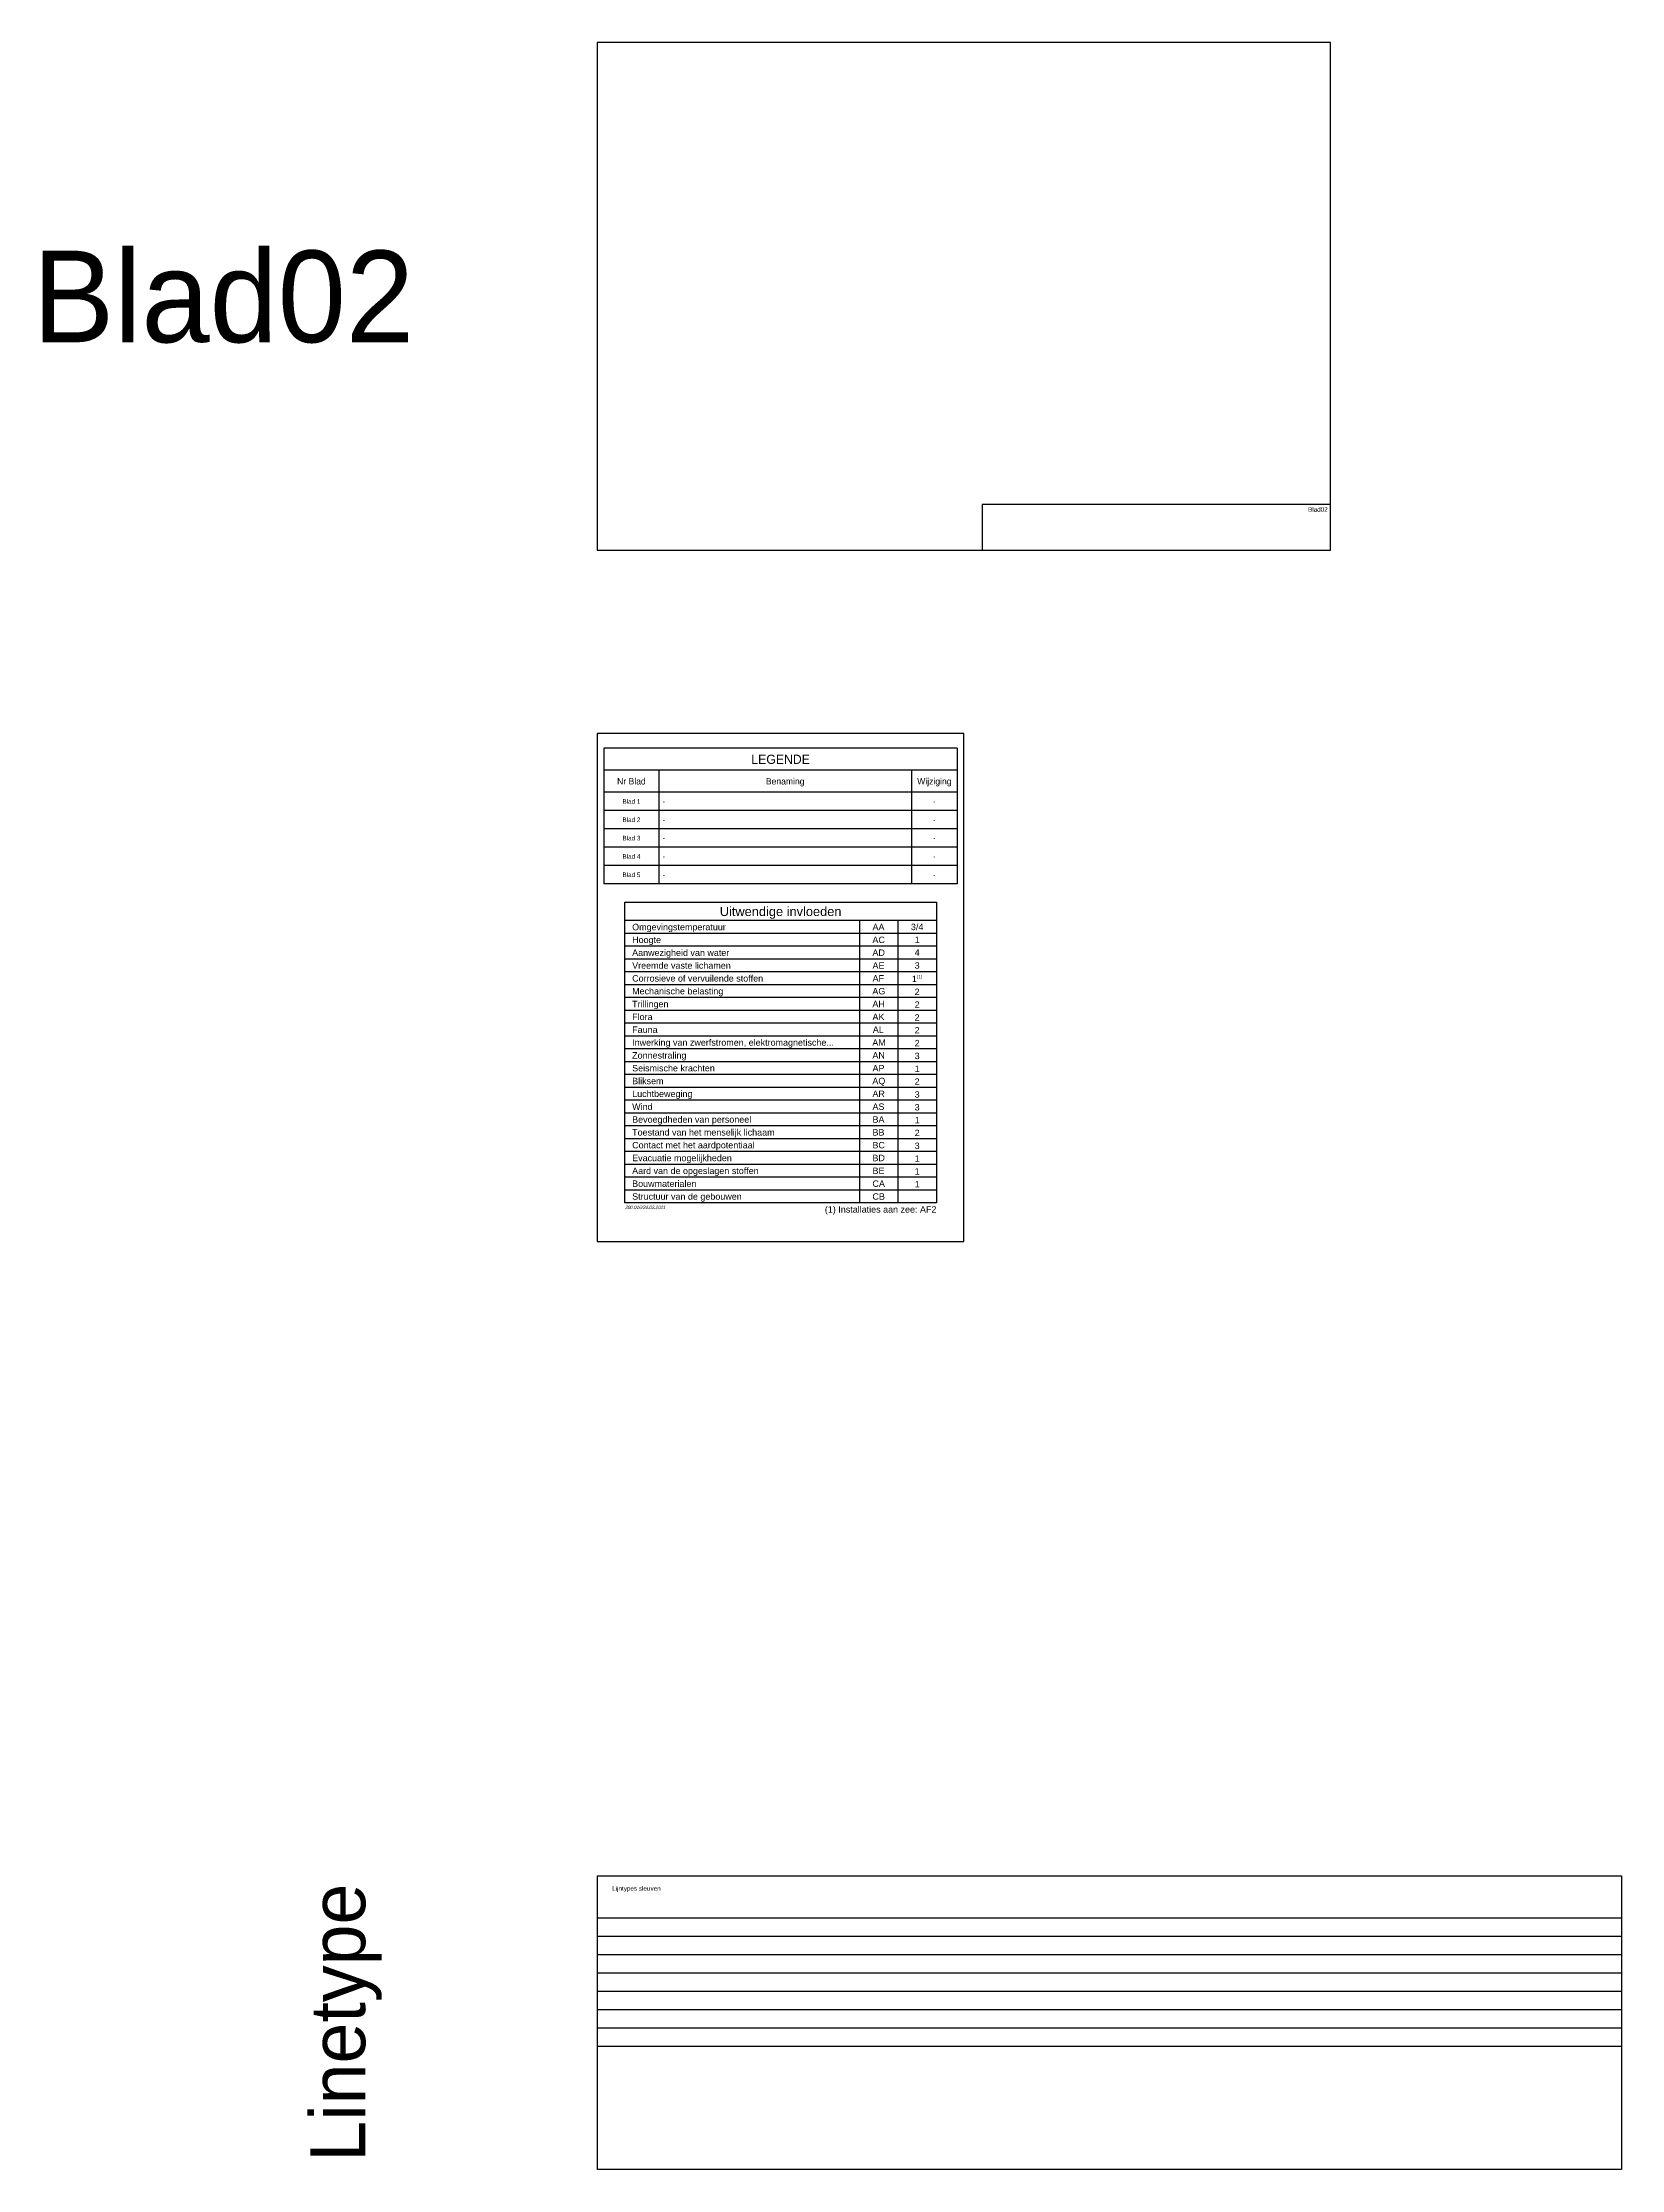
# Model space of a CAD drawing. Header units: millimetres. Extents: x -7152 to 5843, y -5056 to 10205.
# Drawn here: x -303 to 559, y -2464 to -1303 of the extents above; entities that cross this region are included whole.
import ezdxf
from ezdxf.enums import TextEntityAlignment as Align
from ezdxf.lldxf.tags import DXFTag

# ---------------------------------------------------------------- set-up
doc = ezdxf.new("R2010")
doc.units = ezdxf.units.MM
doc.layers.add('18', color=1, linetype='Continuous')
doc.layers.add('FreezeNewViewport', color=7, linetype='Continuous')
doc.layers.add('TBM_VP', color=1, linetype='Continuous', plot=False)
doc.styles.add('ARIAL', font='arial.ttf')
doc.styles.add('isopi', font='isoplus.shx', dxfattribs={"oblique": 15})
doc.styles.get("Standard").update_dxf_attribs({"font": 'isoplus.shx'})
doc.styles.add('TBM', font='arial.ttf')
doc.styles.add('Titre0', font='swiss.ttf')
tags = doc.linetypes.add('SL160', pattern='A,19.499715,-0.500285,["160",Standard,S=2,R=0,X=0,Y=-1],-4.228294', length=24.228294).pattern_tags.tags
tags[6] = DXFTag(74, 10)
tags = doc.linetypes.add('SL300', pattern='A,19.499715,-0.500285,["300",Standard,S=2,R=0,X=0,Y=-1],-4.228294', length=24.228294).pattern_tags.tags
tags[6] = DXFTag(74, 10)
tags = doc.linetypes.add('SL_400', pattern='A,29.743605,-1.000569,["400",Standard,S=4,R=0,X=0,Y=-2],-9.443', length=40.187174).pattern_tags.tags
tags[6] = DXFTag(74, 10)
tags = doc.linetypes.add('SLEUF160-SHORT', pattern='A,1.5,-0.1,["160",Standard,S=0.5,R=0,X=0,Y=-0.25],-1.05', length=2.65).pattern_tags.tags
tags[6] = DXFTag(74, 10)
tags = doc.linetypes.add('SLEUF220', pattern='A,7.5,-0.1,["220",Standard,S=0.5,R=0,X=0,Y=-0.25],-1.1', length=8.7).pattern_tags.tags
tags[6] = DXFTag(74, 10)
tags = doc.linetypes.add('SLEUF220-SHORT', pattern='A,1.5,-0.1,["220",Standard,S=0.5,R=0,X=0,Y=-0.25],-1.1', length=2.7).pattern_tags.tags
tags[6] = DXFTag(74, 10)
tags = doc.linetypes.add('SLEUF300-SHORT', pattern='A,1.5,-0.1,["300",Standard,S=0.5,R=0,X=0,Y=-0.25],-1.1', length=2.7).pattern_tags.tags
tags[6] = DXFTag(74, 10)
tags = doc.linetypes.add('SLEUF400-SHORT', pattern='A,1.5,-0.1,["400",Standard,S=0.5,R=0,X=0,Y=-0.25],-1.1', length=2.7).pattern_tags.tags
tags[6] = DXFTag(74, 10)

# ---------------------------------------------------------------- blocks, each defined once
blk = doc.blocks.new('*U211')
at = {"color": 3}
blk.add_line((85, -10), (-85, -10), dxfattribs=at)
at = {"color": 2, "linetype": 'Continuous', "ltscale": 15}
for p, q in [((43, -10), (43, -164)), ((64, -10), (64, -164))]:
    blk.add_line(p, q, dxfattribs=at)
at = {"color": 2}
for p, q in [((85, -17), (-85, -17)), ((85, -24), (-85, -24)), ((85, -31), (-85, -31)), ((85, -38), (-85, -38)), ((85, -45), (-85, -45)), ((85, -52), (-85, -52)), ((85, -59), (-85, -59)), ((85, -66), (-85, -66)), ((85, -73), (-85, -73)), ((85, -80), (-85, -80)), ((85, -87), (-85, -87)), ((85, -94), (-85, -94)), ((85, -101), (-85, -101)), ((85, -108), (-85, -108)), ((85, -115), (-85, -115)), ((85, -122), (-85, -122)), ((85, -129), (-85, -129)), ((85, -136), (-85, -136)), ((85, -143), (-85, -143)), ((85, -150), (-85, -150)), ((85, -157), (-85, -157))]:
    blk.add_line(p, q, dxfattribs=at)
at = {"color": 4}
blk.add_lwpolyline([(-85, -164), (-85, 0), (85, 0), (85, -164)], close=True, dxfattribs=at)
at = {"color": 7, "style": 'ARIAL'}
for s, p in [('Omgevingstemperatuur', (-81, -13.5)), ('Hoogte', (-81, -20.5)), ('Aanwezigheid van water', (-81, -27.5)), ('Vreemde vaste lichamen', (-81, -34.5)), ('Corrosieve of vervuilende stoffen', (-81, -41.5)), ('Trillingen', (-81, -55.5)), ('Mechanische belasting', (-81, -48.5)), ('Flora', (-81, -62.5)), ('Fauna', (-81, -69.5)), ('Inwerking van zwerfstromen, elektromagnetische...', (-81, -76.5)), ('Zonnestraling', (-81, -83.5)), ('Seismische krachten', (-81, -90.5)), ('Bliksem', (-81, -97.5)), ('Luchtbeweging', (-81, -104.5)), ('Wind', (-81, -111.5)), ('Toestand van het menselijk lichaam', (-81, -125.5)), ('Bevoegdheden van personeel', (-81, -118.5)), ('Contact met het aardpotentiaal', (-81, -132.5)), ('Evacuatie mogelijkheden', (-81, -139.5)), ('Aard van de opgeslagen stoffen', (-81, -146.5)), ('Structuur van de gebouwen', (-81, -160.5)), ('Bouwmaterialen', (-81, -153.5))]:
    blk.add_text(s, height=3.5, dxfattribs=at).set_placement(p, align=Align.MIDDLE_LEFT)
at = {"color": 3, "style": 'Titre0'}
blk.add_text('Uitwendige invloeden', height=5, dxfattribs=at).set_placement((0, -5), align=Align.MIDDLE_CENTER)
at = {"color": 7, "style": 'ARIAL'}
for s, p in [('AC', (53.5, -20.5)), ('AA', (53.4, -13.5)), ('AD', (53.5, -27.5)), ('AE', (53.4, -34.5)), ('AF', (53.3, -41.5)), ('AG', (53.6, -48.5)), ('AH', (53.5, -55.5)), ('AK', (53.4, -62.5)), ('AL', (53.3, -69.5)), ('AM', (53.7, -76.5)), ('AN', (53.5, -83.5)), ('AP', (53.4, -90.5)), ('AQ', (53.6, -97.5)), ('AR', (53.5, -104.5)), ('AS', (53.4, -111.5)), ('BA', (53.4, -118.5)), ('BB', (53.4, -125.5)), ('BC', (53.5, -132.5)), ('BD', (53.5, -139.5)), ('BE', (53.4, -146.5)), ('CA', (53.5, -153.5)), ('CB', (53.5, -160.5))]:
    blk.add_text(s, height=3.5, dxfattribs=at).set_placement(p, align=Align.MIDDLE_CENTER)
blk.add_text('(1) Installaties aan zee: AF2', height=3.5, dxfattribs=at).set_placement((85, -165.8), align=Align.TOP_RIGHT)
at = {"linetype": 'Continuous', "ltscale": 15, "insert": (74.5, -11.7), "char_height": 3.5, "width": 2.567, "attachment_point": 2, "line_spacing_factor": 1.2, "style": 'ARIAL'}
blk.add_mtext('\\A1;3/4 1 4 3 1{\\H0.504x;\\S(1)^ ;\\H1.42857x; }2 2 2 2 2 3 1 2 3 3 1 2 3 1 1 1', dxfattribs=at)
at = {"layer": 'TBM_VP', "color": 1, "style": 'isopi', "oblique": 15}
blk.add_text('300.016/24.03.2021', height=1.8, dxfattribs=at).set_placement((-85, -167.3))
blk = doc.blocks.new('*U432')
at = {"color": 4}
for p, q in [((96.4, 0), (-96.4, 0)), ((96.4, -74), (-96.4, -74))]:
    blk.add_line(p, q, dxfattribs=at)
at = {"color": 4, "linetype": 'Continuous'}
for p, q in [((-96.4, 0), (-96.4, -24)), ((96.4, 0), (96.4, -24)), ((-96.4, -24), (-96.4, -34)), ((-96.4, -34), (-96.4, -44)), ((96.4, -24), (96.4, -34)), ((96.4, -34), (96.4, -44)), ((-96.4, -44), (-96.4, -54)), ((96.4, -44), (96.4, -54)), ((-96.4, -54), (-96.4, -64)), ((96.4, -54), (96.4, -64)), ((-96.4, -64), (-96.4, -74)), ((96.4, -64), (96.4, -74))]:
    blk.add_line(p, q, dxfattribs=at)
at = {"color": 3}
for p, q in [((96.4, -12), (-96.4, -12)), ((96.4, -24), (-96.4, -24))]:
    blk.add_line(p, q, dxfattribs=at)
at = {"color": 2, "linetype": 'Continuous'}
for p, q in [((-66.4, -12), (-66.4, -24)), ((71.4, -12), (71.4, -24)), ((-66.4, -24), (-66.4, -34)), ((-66.4, -34), (-66.4, -44)), ((71.4, -24), (71.4, -34)), ((71.4, -34), (71.4, -44)), ((-66.4, -44), (-66.4, -54)), ((71.4, -44), (71.4, -54)), ((-66.4, -54), (-66.4, -64)), ((71.4, -54), (71.4, -64)), ((-66.4, -64), (-66.4, -74)), ((71.4, -64), (71.4, -74))]:
    blk.add_line(p, q, dxfattribs=at)
at = {"color": 2}
for p, q in [((96.4, -34), (-96.4, -34)), ((96.4, -34), (-96.4, -34)), ((96.4, -44), (-96.4, -44)), ((96.4, -44), (-96.4, -44)), ((96.4, -54), (-96.4, -54)), ((96.4, -54), (-96.4, -54)), ((96.4, -64), (-96.4, -64))]:
    blk.add_line(p, q, dxfattribs=at)
at = {"layer": 'TBM_VP', "linetype": 'Continuous'}
blk.add_lwpolyline([(-100, -269), (100, -269), (100, 8), (-100, 8)], close=True, dxfattribs=at)
at = {"color": 3}
blk.add_text('LEGENDE', height=5, dxfattribs=at).set_placement((0, -6), align=Align.MIDDLE_CENTER)
at = {"color": 2}
for s, p in [('Nr Blad', (-81.4, -18)), ('Benaming', (2.5, -18)), ('Wijziging', (83.9, -18))]:
    blk.add_text(s, height=3.5, dxfattribs=at).set_placement(p, align=Align.MIDDLE_CENTER)
at = {"color": 7}
for s, p in [('Blad 1', (-81.4, -29)), ('Blad 2', (-81.4, -39)), ('Blad 3', (-81.4, -49)), ('Blad 4', (-81.4, -59)), ('Blad 5', (-81.4, -69))]:
    blk.add_text(s, height=2.5, dxfattribs=at).set_placement(p, align=Align.MIDDLE_CENTER)
for tag, p in [('01-B', (-64.3, -29)), ('02-B', (-64.3, -39)), ('03-B', (-64.3, -49)), ('04-B', (-64.3, -59)), ('05-B', (-64.3, -69))]:
    blk.add_attdef(tag, text='', height=2.5, dxfattribs=at).set_placement(p, align=Align.MIDDLE_LEFT)
for tag, p in [('01-W', (83.9, -29)), ('02-W', (83.9, -39)), ('03-W', (83.9, -49)), ('04-W', (83.9, -59)), ('05-W', (83.9, -69))]:
    blk.add_attdef(tag, text='', height=2.5, dxfattribs=at).set_placement(p, align=Align.MIDDLE_CENTER)
blk = doc.blocks.new('*U378')
at = {"layer": 'TBM_VP', "color": 1, "linetype": 'Continuous'}
for points in [[(0, 277), (0, 0), (400, 0), (400, 277)], [(210, 0), (400, 0), (400, 25), (210, 25)]]:
    blk.add_lwpolyline(points, close=True, dxfattribs=at)
at = {"color": 7, "linetype": 'Continuous', "ltscale": 7}
blk.add_attdef('BLADNR', text='', height=50, dxfattribs=at).set_placement((-100, 138.5), align=Align.MIDDLE_RIGHT)
at = {"layer": 'FreezeNewViewport', "color": 7, "linetype": 'Continuous', "style": 'TBM', "width": 0.8}
blk.add_attdef('Beschrijving', text='', height=2, dxfattribs=at).set_placement((272.5, 2.7), align=Align.MIDDLE_CENTER)
at = {"layer": 'TBM_VP', "color": 150, "linetype": 'Continuous', "ltscale": 15, "flags": 8}
blk.add_attdef('CONTROLE', text='', height=2.5, dxfattribs=at).set_placement((398.5, 23.5), align=Align.TOP_RIGHT)
blk = doc.blocks.new('layoutstart')
at = {"color": 1, "linetype": 'Continuous'}
ref = blk.add_blockref('*U378', (0, 0), dxfattribs=at)
ref.add_attrib('BLADNR', 'Blad02', dxfattribs={"color": 7, "linetype": 'Continuous', "ltscale": 7, "height": 50}).set_placement((-100, 138.5), align=Align.MIDDLE_RIGHT)
ref.add_attrib('CONTROLE', 'Blad02', dxfattribs={"layer": 'TBM_VP', "color": 150, "linetype": 'Continuous', "ltscale": 15, "height": 2.5}).set_placement((398.5, 23.5), align=Align.TOP_RIGHT)
at = {"linetype": 'Continuous'}
blk.add_blockref('*U432', (100, -108), dxfattribs=at).add_auto_attribs({'01-B': '-', '01-W': '-', '02-B': '-', '02-W': '-', '03-B': '-', '03-W': '-', '04-B': '-', '04-W': '-', '05-B': '-', '05-W': '-'})
at = {"color": 2, "linetype": 'Continuous'}
blk.add_blockref('*U211', (100, -192), dxfattribs=at)

msp = doc.modelspace()

# ---------------------------------------------------------------- linework, layer by layer
at = {"linetype": 'SL160'}
msp.add_line((0.031, -2326.306), (558.784, -2326.306), dxfattribs=at)
at = {"linetype": 'SLEUF160-SHORT'}
msp.add_line((0.031, -2336.306), (558.784, -2336.306), dxfattribs=at)
at = {"linetype": 'SLEUF220'}
msp.add_line((0.031, -2346.306), (558.784, -2346.306), dxfattribs=at)
at = {"linetype": 'SLEUF220-SHORT'}
msp.add_line((0.031, -2356.306), (558.784, -2356.306), dxfattribs=at)
at = {"linetype": 'SL300'}
msp.add_line((0.031, -2366.306), (558.784, -2366.306), dxfattribs=at)
at = {"linetype": 'SLEUF300-SHORT'}
msp.add_line((0.031, -2376.306), (558.784, -2376.306), dxfattribs=at)
at = {"linetype": 'SL_400'}
msp.add_line((0.031, -2386.306), (558.784, -2386.306), dxfattribs=at)
at = {"linetype": 'SLEUF400-SHORT'}
msp.add_line((0.031, -2396.306), (558.784, -2396.306), dxfattribs=at)
at = {"color": 7}
msp.add_lwpolyline([(0.031, -2303.377), (558.784, -2303.377), (558.784, -2463.595), (0.031, -2463.595)], close=True, dxfattribs=at)

# ---------------------------------------------------------------- block references
at = {"layer": '18', "linetype": 'Continuous'}
msp.add_blockref('layoutstart', (0, -1580.321), dxfattribs=at)

# ---------------------------------------------------------------- texts
at = {"color": 7}
msp.add_text('Lijntypes sleuven', height=2.5, dxfattribs=at).set_placement((8.081, -2311.53))
msp.add_text('Linetype', height=30, rotation=90, dxfattribs=at).set_placement((-141.637, -2383.486), align=Align.MIDDLE_CENTER)

doc.saveas('drawing.dxf')
